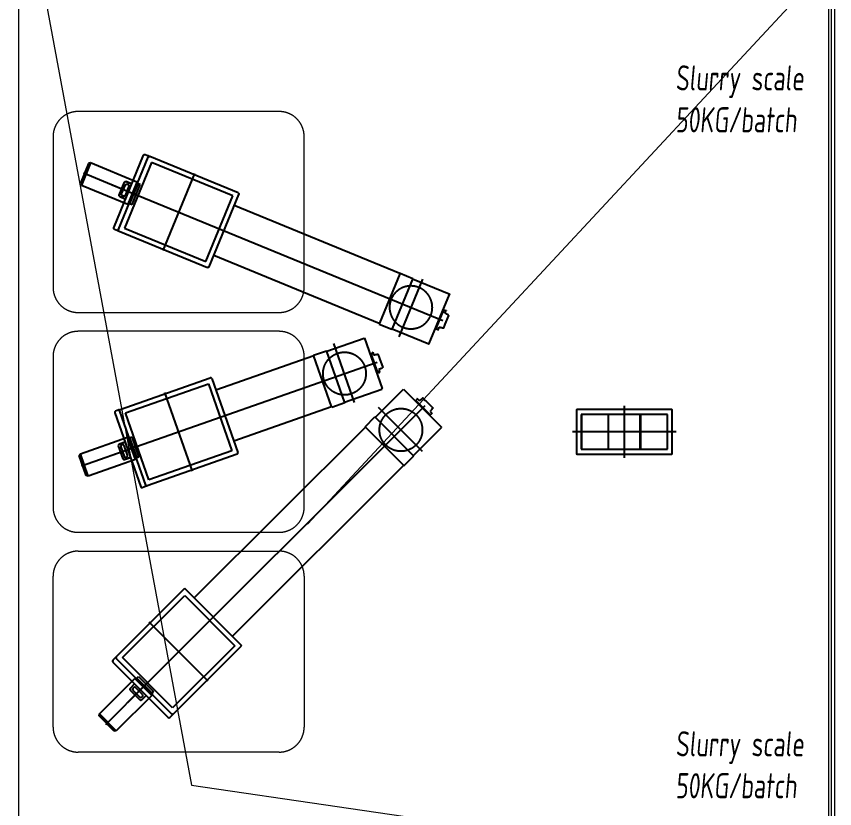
# Model space of a CAD drawing. Extents: x -681219 to -550379, y -242630 to -158199.
# Drawn here: x -592961 to -586444, y -218667 to -212359 of the extents above; entities that cross this region are included whole.
import ezdxf
from ezdxf.lldxf.tags import DXFTag

# ---------------------------------------------------------------- set-up
doc = ezdxf.new("R2010")
doc.units = 0
doc.header["$LTSCALE"] = 1000
doc.linetypes.add('DASHED', pattern=[0.75, 0.5, -0.25])
doc.linetypes.add('DASHED2', pattern=[9.525, 6.35, -3.175])
doc.layers.get('0').update_dxf_attribs({"linetype": 'CONTINUOUS'})
doc.layers.add('center', color=253, linetype='CENTER2')
doc.layers.add('interface', color=251, linetype='DASHED2')
for name, color, linetype, lineweight in [('famsun', 7, 'CONTINUOUS', 0), ('future', 4, 'DASHED2', 0), ('text1', 7, 'CONTINUOUS', 0), ('轴网_轴线', 1, 'CENTER2', 0)]:
    doc.layers.add(name, color=color, linetype=linetype, lineweight=lineweight)
doc.styles.add('ISOCP', font='isocp.shx', dxfattribs={"bigfont": 'gbcbig.shx'})
tags = doc.linetypes.add('CENTER2', pattern=[28.575, 19.05, -3.175, 3.175, -3.175]).pattern_tags.tags
tags[10:11] = [DXFTag(74, 4), DXFTag(75, 0), DXFTag(340, '0'), DXFTag(46, 0.0), DXFTag(50, 0.0), DXFTag(44, 0.0), DXFTag(45, 0.0)]
tags[8:9] = [DXFTag(74, 4), DXFTag(75, 0), DXFTag(340, '0'), DXFTag(46, 0.0), DXFTag(50, 0.0), DXFTag(44, 0.0), DXFTag(45, 0.0)]
tags[6:7] = [DXFTag(74, 4), DXFTag(75, 0), DXFTag(340, '0'), DXFTag(46, 0.0), DXFTag(50, 0.0), DXFTag(44, 0.0), DXFTag(45, 0.0)]
tags[4:5] = [DXFTag(74, 4), DXFTag(75, 0), DXFTag(340, '0'), DXFTag(46, 0.0), DXFTag(50, 0.0), DXFTag(44, 0.0), DXFTag(45, 0.0)]

# ---------------------------------------------------------------- blocks, each defined once
blk = doc.blocks.new('轴网8FA15DC97FB90233')
at = {"layer": '轴网_轴线'}
blk.add_line((31000, -1200), (31000, 23700), dxfattribs=at)
blk = doc.blocks.new('LSUW002C0001XY_D-LSUW16_直联电机_1')
at = {"color": 0, "linetype": 'ByBlock', "lineweight": -2}
for p, q in [((-444.1, 85), (-430.5, 94.9)), ((-444.1, -85), (-444.1, 85)), ((-430.5, -94.9), (-430.5, 94.9)), ((-430.5, 94.9), (-31.6, 94.9)), ((-31.6, -94.9), (-31.6, 94.9)), ((-31.6, 94.9), (-18, 85)), ((-18, 85), (0, 85)), ((-18, 85), (-18, -85)), ((0, 85), (0, -85)), ((-430.5, -94.9), (-444.1, -85)), ((-31.6, -94.9), (-430.5, -94.9)), ((-18, -85), (-31.6, -94.9)), ((0, -85), (-18, -85))]:
    blk.add_line(p, q, dxfattribs=at)
at = {"layer": 'center', "ltscale": 80.044432}
blk.add_line((-454.1, 0), (10, 0), dxfattribs=at)
blk = doc.blocks.new('*U137')
at = {"color": 0, "linetype": 'ByBlock', "lineweight": -2}
for p, q in [((-430, 312), (-430, -312)), ((-391.5, 322), (-420, 322)), ((-390, 322), (-391.5, 322)), ((-391.5, 322), (-390, 322)), ((-390, 322), (-380, 322)), ((-390, 312), (-390, 322)), ((-390, 312), (-390, -312)), ((-380, 322), (380, 322)), ((-350, -282), (-350, 282)), ((-350, 282), (350, 282)), ((350, 282), (350, -282)), ((390, 312), (390, -312)), ((2316, 215), (390, 215)), ((2316, 212.2), (2316, 219)), ((2316, 219), (2426, 219)), ((2316, -212.2), (2316, 212.2)), ((2426, 212.2), (2426, 219)), ((2426, 215), (2741, 215)), ((2426, -212.2), (2426, 212.2)), ((2741, 215), (2744, 215)), ((2744, 215), (2744, 212)), ((2744, 212), (2744, -212)), ((2744, 82), (2745, 82)), ((2745, 82), (2750, 82)), ((2750, 82), (2750, 66)), ((2750, 81), (2764, 81)), ((2750, 66), (2750, -66)), ((2766, 81), (2764, 81)), ((2766, 84.4), (2766, 85.5)), ((2768, 85.5), (2766, 85.5)), ((2766, 84.4), (2766, 81)), ((2768, 85.5), (2768, 84.4)), ((2768, 84.4), (2768, 67.4)), ((2768, 67.4), (2768, 60.5)), ((-490, 55), (-490, -55)), ((-490, 55), (-490, -55)), ((-430, 65), (-480, 65)), ((-480, 65), (-430, 65)), ((-475, 40), (-475, -40)), ((-475, 40), (-475, -40)), ((-455, 50), (-465, 50)), ((-455, 50), (-465, 50)), ((-445, -40), (-445, 40)), ((-445, -40), (-445, 40)), ((2803.5, 52.7), (2803.5, 29.4)), ((2803.5, 29.4), (2803.5, 29.4)), ((2803.5, 29.4), (2803.5, 20.7)), ((2803.5, 20.7), (2803.5, -55)), ((-480, -65), (-430, -65)), ((-430, -65), (-480, -65)), ((-465, -50), (-455, -50)), ((-465, -50), (-455, -50)), ((2768, -60.5), (2768, -80)), ((2801.5, -55), (2803.5, -55)), ((2745, -82), (2744, -82)), ((2750, -82), (2745, -82)), ((2750, -66), (2750, -82)), ((2750, -81), (2764, -81)), ((2764, -81), (2766, -81)), ((2766, -81), (2766, -81.6)), ((2766, -84.6), (2766, -81.6)), ((2766, -84.6), (2766, -85.5)), ((2766, -85.5), (2768, -85.5)), ((2768, -81.6), (2768, -80)), ((2768, -81.6), (2768, -84.6)), ((2768, -85.5), (2768, -84.6)), ((2316, -215), (390, -215)), ((2316, -219), (2316, -212.2)), ((2316, -219), (2426, -219)), ((2426, -219), (2426, -212.2)), ((2426, -215), (2741, -215)), ((2741, -215), (2744, -215)), ((2742.5, -215), (2744, -215)), ((2744, -215), (2744, -212)), ((2744, -215), (2744, -213.5)), ((-420, -322), (-391.5, -322)), ((-391.5, -322), (-390, -322)), ((-390, -322), (-391.5, -322)), ((-390, -322), (-390, -312)), ((-380, -322), (-390, -322)), ((380, -322), (-380, -322)), ((350, -282), (-350, -282))]:
    blk.add_line(p, q, dxfattribs=at)
for centre, start, end in [((-420, 312), 90, 180), ((-380, 312), 90, 180), ((380, 312), 0, 90), ((-480, 55), 90, 180), ((-480, 55), 90, 180), ((-465, 40), 90, 180), ((-465, 40), 90, 180), ((-455, 40), 0, 90), ((-455, 40), 0, 90), ((-480, -55), 180, 270), ((-480, -55), 180, 270), ((-465, -40), 180, 270), ((-465, -40), 180, 270), ((-455, -40), 270, 0), ((-455, -40), 270, 0), ((-420, -312), 180, 270), ((-380, -312), 180, 270), ((380, -312), 270, 0)]:
    blk.add_arc(centre, 10, start, end, dxfattribs=at)
for points, knots in [([(2798.9, 56.7), (2798.1, 56.8), (2797.2, 56.9), (2796.4, 57), (2796.2, 57), (2796.1, 57), (2795.9, 57.1), (2786.6, 58.2), (2777.3, 59.4), (2768, 60.5)], [0, 0, 0, 0, 0.088456, 0.088456, 0.088456, 0.105254, 0.105254, 0.105254, 1.088037, 1.088037, 1.088037, 1.088037]), ([(2803.5, 52.7), (2803.5, 52.9), (2803.5, 53.2), (2803.4, 53.6), (2803.3, 53.9), (2803.1, 54.3), (2802.9, 54.5), (2802.6, 54.9), (2802.4, 55.1), (2802, 55.5), (2801.8, 55.6), (2801.3, 56), (2801, 56.1), (2800.5, 56.3), (2800.2, 56.4), (2799.6, 56.6), (2799.2, 56.7), (2798.9, 56.7)], [0, 0, 0, 0, 0.125, 0.125, 0.25, 0.25, 0.375, 0.375, 0.5, 0.5, 0.625, 0.625, 0.75, 0.75, 0.875, 0.875, 1, 1, 1, 1]), ([(2798.9, -56.7), (2798.4, -56.7), (2798, -56.8), (2797.5, -56.9), (2797.3, -56.9), (2797.2, -56.9), (2797, -56.9), (2787.3, -58.1), (2777.7, -59.3), (2768, -60.5)], [0, 0, 0, 0, 0.049853, 0.049853, 0.049853, 0.066784, 0.066784, 0.066784, 1.088043, 1.088043, 1.088043, 1.088043]), ([(2802.5, -55), (2802.4, -55.1), (2802.3, -55.2), (2802, -55.5), (2801.8, -55.6), (2801.3, -55.9), (2801, -56.1), (2800.5, -56.3), (2800.2, -56.4), (2799.6, -56.6), (2799.2, -56.6), (2798.9, -56.7)], [0.440716, 0.440716, 0.440716, 0.440716, 0.5, 0.5, 0.625, 0.625, 0.75, 0.75, 0.875, 0.875, 1, 1, 1, 1])]:
    blk.add_open_spline(points, degree=3, knots=knots, dxfattribs=at)
at = {"layer": 'center', "ltscale": 237.120489}
for p, q in [((0, -332), (0, 332)), ((2500, -244.2), (2500, 252.8)), ((-572.2, 0), (2774.5, 0))]:
    blk.add_line(p, q, dxfattribs=at)
at = {"layer": 'interface'}
blk.add_circle((2500, 0), 170.5, dxfattribs=at)
at = {"color": 0, "linetype": 'ByBlock', "lineweight": -2}
blk.add_blockref('LSUW002C0001XY_D-LSUW16_直联电机_1', (-366, 0), dxfattribs=at)
blk = doc.blocks.new('*U138')
at = {"color": 0, "linetype": 'ByBlock', "lineweight": -2}
for p, q in [((-430, 312), (-430, -312)), ((-391.5, 322), (-420, 322)), ((-390, 322), (-391.5, 322)), ((-391.5, 322), (-390, 322)), ((-390, 322), (-380, 322)), ((-390, 312), (-390, 322)), ((-390, 312), (-390, -312)), ((-380, 322), (380, 322)), ((-350, -282), (-350, 282)), ((-350, 282), (350, 282)), ((350, 282), (350, -282)), ((390, 312), (390, -312)), ((1216, 215), (390, 215)), ((1216, 212.2), (1216, 219)), ((1216, 219), (1326, 219)), ((1216, -212.2), (1216, 212.2)), ((1326, 212.2), (1326, 219)), ((1326, 215), (1641, 215)), ((1326, -212.2), (1326, 212.2)), ((1641, 215), (1644, 215)), ((1644, 215), (1644, 212)), ((1644, 212), (1644, -212)), ((1644, 82), (1645, 82)), ((1645, 82), (1650, 82)), ((1650, 82), (1650, 66)), ((1650, 81), (1664, 81)), ((1650, 66), (1650, -66)), ((1666, 81), (1664, 81)), ((1666, 84.4), (1666, 85.5)), ((1668, 85.5), (1666, 85.5)), ((1666, 84.4), (1666, 81)), ((1668, 85.5), (1668, 84.4)), ((1668, 84.4), (1668, 67.4)), ((1668, 67.4), (1668, 60.5)), ((-490, 55), (-490, -55)), ((-490, 55), (-490, -55)), ((-430, 65), (-480, 65)), ((-480, 65), (-430, 65)), ((-475, 40), (-475, -40)), ((-475, 40), (-475, -40)), ((-455, 50), (-465, 50)), ((-455, 50), (-465, 50)), ((-445, -40), (-445, 40)), ((-445, -40), (-445, 40)), ((1703.5, 52.7), (1703.5, 29.4)), ((1703.5, 29.4), (1703.5, 29.4)), ((1703.5, 29.4), (1703.5, 20.7)), ((1703.5, 20.7), (1703.5, -55)), ((-480, -65), (-430, -65)), ((-430, -65), (-480, -65)), ((-465, -50), (-455, -50)), ((-465, -50), (-455, -50)), ((1668, -60.5), (1668, -80)), ((1701.5, -55), (1703.5, -55)), ((1645, -82), (1644, -82)), ((1650, -82), (1645, -82)), ((1650, -66), (1650, -82)), ((1650, -81), (1664, -81)), ((1664, -81), (1666, -81)), ((1666, -81), (1666, -81.6)), ((1666, -84.6), (1666, -81.6)), ((1666, -84.6), (1666, -85.5)), ((1666, -85.5), (1668, -85.5)), ((1668, -81.6), (1668, -80)), ((1668, -81.6), (1668, -84.6)), ((1668, -85.5), (1668, -84.6)), ((1216, -215), (390, -215)), ((1216, -219), (1216, -212.2)), ((1216, -219), (1326, -219)), ((1326, -219), (1326, -212.2)), ((1326, -215), (1641, -215)), ((1641, -215), (1644, -215)), ((1642.5, -215), (1644, -215)), ((1644, -215), (1644, -212)), ((1644, -215), (1644, -213.5)), ((-420, -322), (-391.5, -322)), ((-391.5, -322), (-390, -322)), ((-390, -322), (-391.5, -322)), ((-390, -322), (-390, -312)), ((-380, -322), (-390, -322)), ((380, -322), (-380, -322)), ((350, -282), (-350, -282))]:
    blk.add_line(p, q, dxfattribs=at)
for centre, start, end in [((-420, 312), 90, 180), ((-380, 312), 90, 180), ((380, 312), 0, 90), ((-480, 55), 90, 180), ((-480, 55), 90, 180), ((-465, 40), 90, 180), ((-465, 40), 90, 180), ((-455, 40), 0, 90), ((-455, 40), 0, 90), ((-480, -55), 180, 270), ((-480, -55), 180, 270), ((-465, -40), 180, 270), ((-465, -40), 180, 270), ((-455, -40), 270, 0), ((-455, -40), 270, 0), ((-420, -312), 180, 270), ((-380, -312), 180, 270), ((380, -312), 270, 0)]:
    blk.add_arc(centre, 10, start, end, dxfattribs=at)
for points, knots in [([(1698.9, 56.7), (1698.1, 56.8), (1697.2, 56.9), (1696.4, 57), (1696.2, 57), (1696.1, 57), (1695.9, 57.1), (1686.6, 58.2), (1677.3, 59.4), (1668, 60.5)], [0, 0, 0, 0, 0.088456, 0.088456, 0.088456, 0.105254, 0.105254, 0.105254, 1.088037, 1.088037, 1.088037, 1.088037]), ([(1703.5, 52.7), (1703.5, 52.9), (1703.5, 53.2), (1703.4, 53.6), (1703.3, 53.9), (1703.1, 54.3), (1702.9, 54.5), (1702.6, 54.9), (1702.4, 55.1), (1702, 55.5), (1701.8, 55.6), (1701.3, 56), (1701, 56.1), (1700.5, 56.3), (1700.2, 56.4), (1699.6, 56.6), (1699.2, 56.7), (1698.9, 56.7)], [0, 0, 0, 0, 0.125, 0.125, 0.25, 0.25, 0.375, 0.375, 0.5, 0.5, 0.625, 0.625, 0.75, 0.75, 0.875, 0.875, 1, 1, 1, 1]), ([(1698.9, -56.7), (1698.4, -56.7), (1698, -56.8), (1697.5, -56.9), (1697.3, -56.9), (1697.2, -56.9), (1697, -56.9), (1687.3, -58.1), (1677.7, -59.3), (1668, -60.5)], [0, 0, 0, 0, 0.049853, 0.049853, 0.049853, 0.066784, 0.066784, 0.066784, 1.088043, 1.088043, 1.088043, 1.088043]), ([(1702.5, -55), (1702.4, -55.1), (1702.3, -55.2), (1702, -55.5), (1701.8, -55.6), (1701.3, -55.9), (1701, -56.1), (1700.5, -56.3), (1700.2, -56.4), (1699.6, -56.6), (1699.2, -56.6), (1698.9, -56.7)], [0.440716, 0.440716, 0.440716, 0.440716, 0.5, 0.5, 0.625, 0.625, 0.75, 0.75, 0.875, 0.875, 1, 1, 1, 1])]:
    blk.add_open_spline(points, degree=3, knots=knots, dxfattribs=at)
at = {"layer": 'center', "ltscale": 237.120489}
for p, q in [((0, -332), (0, 332)), ((1400, -244.2), (1400, 252.8)), ((-572.2, 0), (1674.5, 0))]:
    blk.add_line(p, q, dxfattribs=at)
at = {"layer": 'interface'}
blk.add_circle((1400, 0), 170.5, dxfattribs=at)
at = {"color": 0, "linetype": 'ByBlock', "lineweight": -2}
blk.add_blockref('LSUW002C0001XY_D-LSUW16_直联电机_1', (-366, 0), dxfattribs=at)
blk = doc.blocks.new('*U139')
at = {"color": 0, "linetype": 'ByBlock', "lineweight": -2}
for p, q in [((-430, 312), (-430, -312)), ((-391.5, 322), (-420, 322)), ((-390, 322), (-391.5, 322)), ((-391.5, 322), (-390, 322)), ((-390, 322), (-380, 322)), ((-390, 312), (-390, 322)), ((-390, 312), (-390, -312)), ((-380, 322), (380, 322)), ((-350, -282), (-350, 282)), ((-350, 282), (350, 282)), ((350, 282), (350, -282)), ((390, 312), (390, -312)), ((1816, 215), (390, 215)), ((1816, 212.2), (1816, 219)), ((1816, 219), (1926, 219)), ((1816, -212.2), (1816, 212.2)), ((1926, 212.2), (1926, 219)), ((1926, 215), (2241, 215)), ((1926, -212.2), (1926, 212.2)), ((2241, 215), (2244, 215)), ((2244, 215), (2244, 212)), ((2244, 212), (2244, -212)), ((2244, 82), (2245, 82)), ((2245, 82), (2250, 82)), ((2250, 82), (2250, 66)), ((2250, 81), (2264, 81)), ((2250, 66), (2250, -66)), ((2266, 81), (2264, 81)), ((2266, 84.4), (2266, 85.5)), ((2268, 85.5), (2266, 85.5)), ((2266, 84.4), (2266, 81)), ((2268, 85.5), (2268, 84.4)), ((2268, 84.4), (2268, 67.4)), ((2268, 67.4), (2268, 60.5)), ((-490, 55), (-490, -55)), ((-490, 55), (-490, -55)), ((-430, 65), (-480, 65)), ((-480, 65), (-430, 65)), ((-475, 40), (-475, -40)), ((-475, 40), (-475, -40)), ((-455, 50), (-465, 50)), ((-455, 50), (-465, 50)), ((-445, -40), (-445, 40)), ((-445, -40), (-445, 40)), ((2303.5, 52.7), (2303.5, 29.4)), ((2303.5, 29.4), (2303.5, 29.4)), ((2303.5, 29.4), (2303.5, 20.7)), ((2303.5, 20.7), (2303.5, -55)), ((-480, -65), (-430, -65)), ((-430, -65), (-480, -65)), ((-465, -50), (-455, -50)), ((-465, -50), (-455, -50)), ((2268, -60.5), (2268, -80)), ((2301.5, -55), (2303.5, -55)), ((2245, -82), (2244, -82)), ((2250, -82), (2245, -82)), ((2250, -66), (2250, -82)), ((2250, -81), (2264, -81)), ((2264, -81), (2266, -81)), ((2266, -81), (2266, -81.6)), ((2266, -84.6), (2266, -81.6)), ((2266, -84.6), (2266, -85.5)), ((2266, -85.5), (2268, -85.5)), ((2268, -81.6), (2268, -80)), ((2268, -81.6), (2268, -84.6)), ((2268, -85.5), (2268, -84.6)), ((1816, -215), (390, -215)), ((1816, -219), (1816, -212.2)), ((1816, -219), (1926, -219)), ((1926, -219), (1926, -212.2)), ((1926, -215), (2241, -215)), ((2241, -215), (2244, -215)), ((2242.5, -215), (2244, -215)), ((2244, -215), (2244, -212)), ((2244, -215), (2244, -213.5)), ((-420, -322), (-391.5, -322)), ((-391.5, -322), (-390, -322)), ((-390, -322), (-391.5, -322)), ((-390, -322), (-390, -312)), ((-380, -322), (-390, -322)), ((380, -322), (-380, -322)), ((350, -282), (-350, -282))]:
    blk.add_line(p, q, dxfattribs=at)
for centre, start, end in [((-420, 312), 90, 180), ((-380, 312), 90, 180), ((380, 312), 0, 90), ((-480, 55), 90, 180), ((-480, 55), 90, 180), ((-465, 40), 90, 180), ((-465, 40), 90, 180), ((-455, 40), 0, 90), ((-455, 40), 0, 90), ((-480, -55), 180, 270), ((-480, -55), 180, 270), ((-465, -40), 180, 270), ((-465, -40), 180, 270), ((-455, -40), 270, 0), ((-455, -40), 270, 0), ((-420, -312), 180, 270), ((-380, -312), 180, 270), ((380, -312), 270, 0)]:
    blk.add_arc(centre, 10, start, end, dxfattribs=at)
for points, knots in [([(2298.9, 56.7), (2298.1, 56.8), (2297.2, 56.9), (2296.4, 57), (2296.2, 57), (2296.1, 57), (2295.9, 57.1), (2286.6, 58.2), (2277.3, 59.4), (2268, 60.5)], [0, 0, 0, 0, 0.088456, 0.088456, 0.088456, 0.105254, 0.105254, 0.105254, 1.088037, 1.088037, 1.088037, 1.088037]), ([(2303.5, 52.7), (2303.5, 52.9), (2303.5, 53.2), (2303.4, 53.6), (2303.3, 53.9), (2303.1, 54.3), (2302.9, 54.5), (2302.6, 54.9), (2302.4, 55.1), (2302, 55.5), (2301.8, 55.6), (2301.3, 56), (2301, 56.1), (2300.5, 56.3), (2300.2, 56.4), (2299.6, 56.6), (2299.2, 56.7), (2298.9, 56.7)], [0, 0, 0, 0, 0.125, 0.125, 0.25, 0.25, 0.375, 0.375, 0.5, 0.5, 0.625, 0.625, 0.75, 0.75, 0.875, 0.875, 1, 1, 1, 1]), ([(2298.9, -56.7), (2298.4, -56.7), (2298, -56.8), (2297.5, -56.9), (2297.3, -56.9), (2297.2, -56.9), (2297, -56.9), (2287.3, -58.1), (2277.7, -59.3), (2268, -60.5)], [0, 0, 0, 0, 0.049853, 0.049853, 0.049853, 0.066784, 0.066784, 0.066784, 1.088043, 1.088043, 1.088043, 1.088043]), ([(2302.5, -55), (2302.4, -55.1), (2302.3, -55.2), (2302, -55.5), (2301.8, -55.6), (2301.3, -55.9), (2301, -56.1), (2300.5, -56.3), (2300.2, -56.4), (2299.6, -56.6), (2299.2, -56.6), (2298.9, -56.7)], [0.440716, 0.440716, 0.440716, 0.440716, 0.5, 0.5, 0.625, 0.625, 0.75, 0.75, 0.875, 0.875, 1, 1, 1, 1])]:
    blk.add_open_spline(points, degree=3, knots=knots, dxfattribs=at)
at = {"layer": 'center', "ltscale": 237.120489}
for p, q in [((0, -332), (0, 332)), ((2000, -244.2), (2000, 252.8)), ((-572.2, 0), (2274.5, 0))]:
    blk.add_line(p, q, dxfattribs=at)
at = {"layer": 'interface'}
blk.add_circle((2000, 0), 170.5, dxfattribs=at)
at = {"color": 0, "linetype": 'ByBlock', "lineweight": -2}
blk.add_blockref('LSUW002C0001XY_D-LSUW16_直联电机_1', (-366, 0), dxfattribs=at)
blk = doc.blocks.new('*U61')
at = {"color": 0, "linetype": 'ByBlock', "lineweight": -2}
for p, q in [((-382, 172.5), (-382, -172.5)), ((377, 177.5), (-377, 177.5)), ((343.5, 139), (-343.5, 139)), ((-343.5, 139), (-343.5, -139)), ((343.5, 137.5), (-343.5, 137.5)), ((-342, -134), (-342, 134)), ((-128.5, -137.5), (-128.5, 137.5)), ((-127, 137.5), (-127, -137.5)), ((127, 137.5), (127, -137.5)), ((128.5, -137.5), (128.5, 137.5)), ((342, -134), (342, 134)), ((343.5, -139), (343.5, 139)), ((382, -172.5), (382, 172.5)), ((-377, -177.5), (377, -177.5)), ((-343.5, -137.5), (343.5, -137.5)), ((-343.5, -139), (343.5, -139))]:
    blk.add_line(p, q, dxfattribs=at)
for centre, radius, start, end in [((-377, 172.5), 5, 90, 180), ((-345.5, 134), 3.5, 0, 55.1501), ((345.5, 134), 3.5, 124.8499, 180), ((377, 172.5), 5, 0, 90), ((-377, -172.5), 5, 180, 270), ((-345.5, -134), 3.5, 304.8499, 0), ((345.5, -134), 3.5, 180, 235.1501), ((377, -172.5), 5, 270, 0)]:
    blk.add_arc(centre, radius, start, end, dxfattribs=at)
at = {"layer": 'center', "lineweight": 25, "ltscale": 5.767279}
for p, q in [((0, 207.5), (0, -207.5)), ((-412, 0), (412, 0))]:
    blk.add_line(p, q, dxfattribs=at)

msp = doc.modelspace()

# ---------------------------------------------------------------- linework, layer by layer
at = {"layer": 'famsun', "color": 8, "linetype": 'DASHED', "ltscale": 20}
msp.add_line((-600861.5764, -227381.8799), (-586468.721, -211916.6983), dxfattribs=at)
at = {"layer": 'famsun'}
for p, q in [((-592943.721, -212141.6983), (-592943.721, -219191.6983)), ((-592743.721, -212141.6983), (-591567.3647, -218478.4436)), ((-586493.721, -212141.6983), (-586493.721, -219191.6983)), ((-586443.721, -212141.6983), (-586443.721, -219191.6983)), ((-591567.3647, -218478.4436), (-586693.721, -219191.6983))]:
    msp.add_line(p, q, dxfattribs=at)
at = {"layer": 'future'}
for points in [[(-590868.721, -213116.6983), (-592468.721, -213116.6983, 0.414213562), (-592668.721, -213316.6983), (-592668.721, -214516.6983, 0.414213562), (-592468.721, -214716.6983), (-590868.721, -214716.6983, 0.414213562), (-590668.721, -214516.6983), (-590668.721, -213316.6983, 0.414213562)], [(-590868.721, -214866.6983), (-592468.721, -214866.6983, 0.414213562), (-592668.721, -215066.6983), (-592668.721, -216266.6983, 0.414213562), (-592468.721, -216466.6983), (-590868.721, -216466.6983, 0.414213562), (-590668.721, -216266.6983), (-590668.721, -215066.6983, 0.414213562)], [(-590868.721, -218216.6983), (-592468.721, -218216.6983, -0.414213562), (-592668.721, -218016.6983), (-592668.721, -216816.6983, -0.414213562), (-592468.721, -216616.6983), (-590868.721, -216616.6983, -0.414213562), (-590668.721, -216816.6983), (-590668.721, -218016.6983, -0.414213562)]]:
    msp.add_lwpolyline(points, format="xyb", close=True, dxfattribs=at)

# ---------------------------------------------------------------- block references
at = {"color": 4, "xscale": -1, "rotation": 157.683997170138}
msp.add_blockref('*U139', (-591668.721, -213916.6983), dxfattribs=at)
at = {"color": 4}
for name, p, rotation in [('*U138', (-591668.721, -215666.6983), 19.34093214845272), ('*U137', (-591668.721, -217416.6983), 44.91539481549284), ('*U61', (-588118.721, -215666.6983), 180)]:
    msp.add_blockref(name, p, dxfattribs=dict(at, rotation=rotation))
at = {"layer": 'famsun', "xscale": -1}
msp.add_blockref('轴网8FA15DC97FB90233', (-555468.721, -226916.6983), dxfattribs=at)

# ---------------------------------------------------------------- texts
at = {"layer": 'text1', "ltscale": 20, "char_height": 200, "style": 'ISOCP'}
for insert, attachment_point in [((-587711.5706, -213282.6722), 7), ((-587711.5706, -218050.7245), 1)]:
    msp.add_mtext_dynamic_manual_height_columns('{\\Fgbenor,-gbcbig|c134;\\Q5;\\W0.8;\\C6;Slurry scale\\P50KG/batch}', width=16722.717465, gutter_width=355537.5, heights=[0], dxfattribs=dict(at, insert=insert, attachment_point=attachment_point))

doc.saveas('drawing.dxf')
